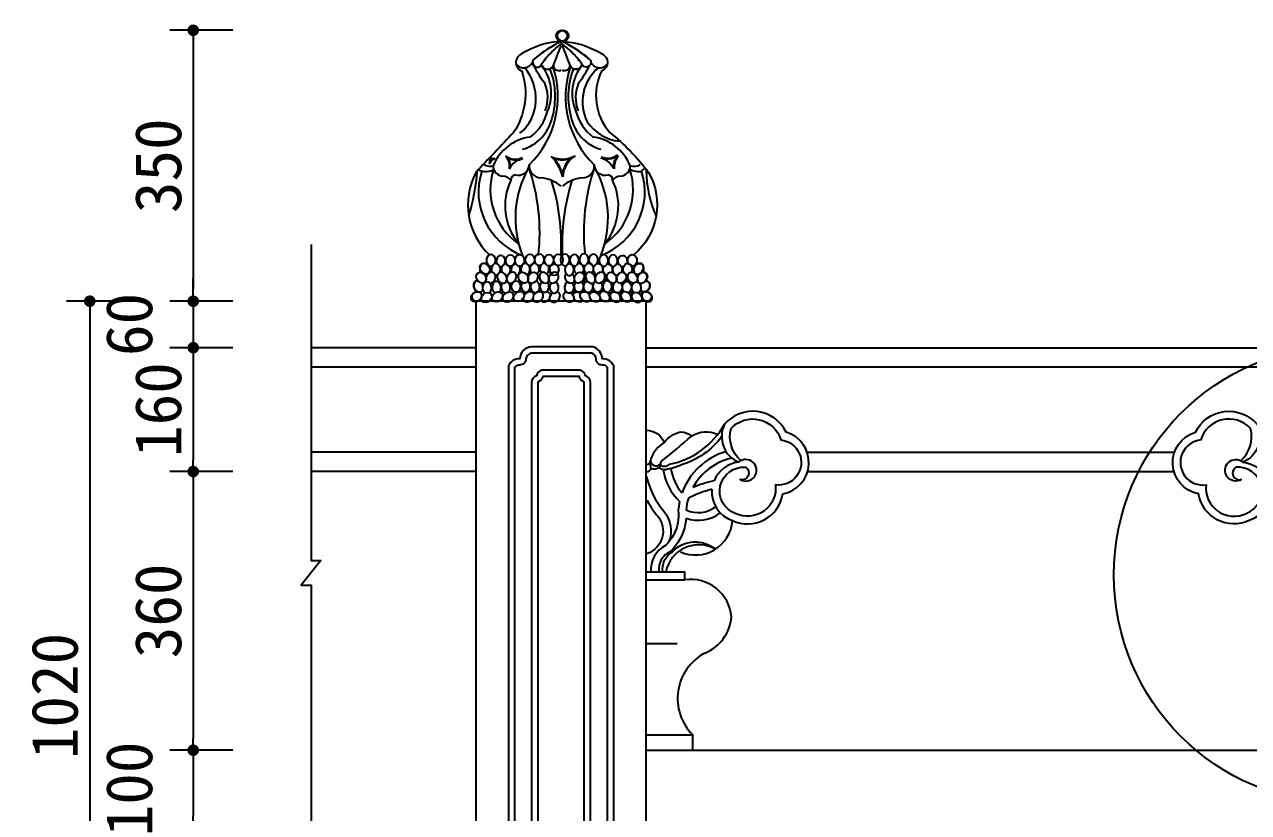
# Model space of a CAD drawing. Extents: x 77 to 5232, y 64 to 4750.
# Drawn here: x 77 to 1657, y 3676 to 4694 of the extents above; entities that cross this region are included whole.
import ezdxf

# ---------------------------------------------------------------- set-up
doc = ezdxf.new("R2010")
doc.units = 0
doc.header["$LTSCALE"] = 0.85
doc.header["$MEASUREMENT"] = 0
doc.header["$PDMODE"] = 3
doc.header["$PDSIZE"] = 15
doc.layers.get('0').update_dxf_attribs({"color": 3, "linetype": 'CONTINUOUS'})
doc.layers.get('DEFPOINTS').update_dxf_attribs({"linetype": 'CONTINUOUS'})
for name, color, linetype in [('3', 3, 'CONTINUOUS'), ('4', 4, 'CONTINUOUS'), ('7', 7, 'CONTINUOUS'), ('DIM', 3, 'CONTINUOUS')]:
    doc.layers.add(name, color=color, linetype=linetype)
doc.styles.add('HZ', font='')
doc.styles.get("Standard").update_dxf_attribs({"font": 'ISOCP'})
doc.styles.get('HZ').set_extended_font_data('仿宋_GB2312')
doc.dimstyles.new('ISO-25_WS', dxfattribs={"dimscale": 10, "dimtxt": 2.5, "dimasz": 2.5, "dimexe": 1.25, "dimexo": 0.625, "dimtad": 1, "dimdec": 4, "dimtxsty": 'STANDARD', "dimcen": 2.5, "dimazin": 3, "dimtfac": 1, "dimtdec": 4, "dimtmove": 0, "dimatfit": 3, "dimtolj": 1, "dimtzin": 0})

# ---------------------------------------------------------------- blocks, each defined once
blk = doc.blocks.new('_DOT')
at = {"color": 0, "linetype": 'BYBLOCK'}
blk.add_line((-0.5, 0), (-1, 0), dxfattribs=at)
at = {"color": 0, "linetype": 'BYBLOCK', "const_width": 0.5}
blk.add_lwpolyline([(-0.25, 0, 1), (0.25, 0, 1)], format="xyb", close=True, dxfattribs=at)
blk = doc.blocks.new('*D51')
at = {"color": 0, "linetype": 'BYBLOCK'}
for p, q in [((26013.1, -24054.5), (25909.5, -24054.5)), ((25939.5, -24069.5), (25939.5, -25059.5)), ((26013.1, -25074.5), (25909.5, -25074.5))]:
    blk.add_line(p, q, dxfattribs=at)
at = {"layer": 'DEFPOINTS', "color": 0, "linetype": 'BYBLOCK'}
for p in [(26043.1, -24054.5), (25939.5, -25074.5), (26043.1, -25074.5)]:
    blk.add_point(p, dxfattribs=at)
at = {"color": 0, "linetype": 'BYBLOCK', "xscale": 15, "yscale": 15, "zscale": 15}
for p, rotation in [((25939.5, -24054.5), 90), ((25939.5, -25074.5), 270)]:
    blk.add_blockref('_DOT', p, dxfattribs=dict(at, rotation=rotation))
at = {"color": 0, "linetype": 'BYBLOCK', "insert": (25894.5, -24564.5), "char_height": 60, "attachment_point": 5, "rotation": 90, "style": 'HZ'}
blk.add_mtext('\\A1;1020', dxfattribs=at)
blk = doc.blocks.new('*D22')
at = {"color": 0, "linetype": 'BYBLOCK'}
for p, q in [((26124.4, -24114.5), (26043.1, -24114.5)), ((26073.1, -24129.5), (26073.1, -24259.5)), ((26124.4, -24274.5), (26043.1, -24274.5))]:
    blk.add_line(p, q, dxfattribs=at)
at = {"layer": 'DEFPOINTS', "color": 0, "linetype": 'BYBLOCK'}
for p in [(26154.4, -24114.5), (26073.1, -24274.5), (26154.4, -24274.5)]:
    blk.add_point(p, dxfattribs=at)
at = {"color": 0, "linetype": 'BYBLOCK', "xscale": 15, "yscale": 15, "zscale": 15}
for p, rotation in [((26073.1, -24114.5), 90), ((26073.1, -24274.5), 270)]:
    blk.add_blockref('_DOT', p, dxfattribs=dict(at, rotation=rotation))
at = {"color": 0, "linetype": 'BYBLOCK', "insert": (26028.1, -24194.5), "char_height": 60, "attachment_point": 5, "rotation": 90, "style": 'HZ'}
blk.add_mtext('\\A1;160', dxfattribs=at)
blk = doc.blocks.new('*D23')
at = {"color": 0, "linetype": 'BYBLOCK'}
for p, q in [((26124.4, -24274.5), (26043.1, -24274.5)), ((26073.1, -24289.5), (26073.1, -24619.5)), ((26124.4, -24634.5), (26043.1, -24634.5))]:
    blk.add_line(p, q, dxfattribs=at)
at = {"layer": 'DEFPOINTS', "color": 0, "linetype": 'BYBLOCK'}
for p in [(26154.4, -24274.5), (26073.1, -24634.5), (26154.4, -24634.5)]:
    blk.add_point(p, dxfattribs=at)
at = {"color": 0, "linetype": 'BYBLOCK', "xscale": 15, "yscale": 15, "zscale": 15}
for p, rotation in [((26073.1, -24274.5), 90), ((26073.1, -24634.5), 270)]:
    blk.add_blockref('_DOT', p, dxfattribs=dict(at, rotation=rotation))
at = {"color": 0, "linetype": 'BYBLOCK', "insert": (26028.1, -24454.5), "char_height": 60, "attachment_point": 5, "rotation": 90, "style": 'HZ'}
blk.add_mtext('\\A1;360', dxfattribs=at)
blk = doc.blocks.new('*D19')
at = {"color": 0, "linetype": 'BYBLOCK'}
for p, q in [((26124.4, -24634.5), (26043.1, -24634.5)), ((26073.1, -24649.5), (26073.1, -24719.5)), ((26124.4, -24734.5), (26043.1, -24734.5))]:
    blk.add_line(p, q, dxfattribs=at)
at = {"layer": 'DEFPOINTS', "color": 0, "linetype": 'BYBLOCK'}
for p in [(26154.4, -24634.5), (26073.1, -24734.5), (26154.4, -24734.5)]:
    blk.add_point(p, dxfattribs=at)
at = {"color": 0, "linetype": 'BYBLOCK', "xscale": 15, "yscale": 15, "zscale": 15}
for p, rotation in [((26073.1, -24634.5), 90), ((26073.1, -24734.5), 270)]:
    blk.add_blockref('_DOT', p, dxfattribs=dict(at, rotation=rotation))
at = {"color": 0, "linetype": 'BYBLOCK', "insert": (25990.6, -24684.5), "char_height": 60, "attachment_point": 5, "rotation": 90, "style": 'HZ'}
blk.add_mtext('\\A1;100', dxfattribs=at)
blk = doc.blocks.new('*D17')
at = {"color": 0, "linetype": 'BYBLOCK'}
for p, q in [((26124.4, -23704.5), (26043.1, -23704.5)), ((26073.1, -23719.5), (26073.1, -24039.5)), ((26124.4, -24054.5), (26043.1, -24054.5))]:
    blk.add_line(p, q, dxfattribs=at)
at = {"layer": 'DEFPOINTS', "color": 0, "linetype": 'BYBLOCK'}
for p in [(26154.4, -23704.5), (26073.1, -24054.5), (26154.4, -24054.5)]:
    blk.add_point(p, dxfattribs=at)
at = {"color": 0, "linetype": 'BYBLOCK', "xscale": 15, "yscale": 15, "zscale": 15}
for p, rotation in [((26073.1, -23704.5), 90), ((26073.1, -24054.5), 270)]:
    blk.add_blockref('_DOT', p, dxfattribs=dict(at, rotation=rotation))
at = {"color": 0, "linetype": 'BYBLOCK', "insert": (26028.1, -23879.5), "char_height": 60, "attachment_point": 5, "rotation": 90, "style": 'HZ'}
blk.add_mtext('\\A1;350', dxfattribs=at)
blk = doc.blocks.new('*D18')
at = {"color": 0, "linetype": 'BYBLOCK'}
for p, q in [((26073.1, -24039.5), (26073.1, -24024.5)), ((26124.4, -24054.5), (26043.1, -24054.5)), ((26073.1, -24054.5), (26073.1, -24114.5)), ((26073.1, -24054.5), (26073.1, -24114.5)), ((26124.4, -24114.5), (26043.1, -24114.5)), ((26073.1, -24129.5), (26073.1, -24144.5))]:
    blk.add_line(p, q, dxfattribs=at)
at = {"layer": 'DEFPOINTS', "color": 0, "linetype": 'BYBLOCK'}
for p in [(26154.4, -24054.5), (26073.1, -24114.5), (26154.4, -24114.5)]:
    blk.add_point(p, dxfattribs=at)
at = {"color": 0, "linetype": 'BYBLOCK', "xscale": 15, "yscale": 15, "zscale": 15}
for p, rotation in [((26073.1, -24054.5), 270), ((26073.1, -24114.5), 90)]:
    blk.add_blockref('_DOT', p, dxfattribs=dict(at, rotation=rotation))
at = {"color": 0, "linetype": 'BYBLOCK', "insert": (25990.6, -24084.5), "char_height": 60, "attachment_point": 5, "rotation": 90, "style": 'HZ'}
blk.add_mtext('\\A1;60', dxfattribs=at)

msp = doc.modelspace()

# ---------------------------------------------------------------- hatches: boundary and pattern name
at = {"layer": '3'}
h = msp.add_hatch(dxfattribs=at)
h.set_pattern_fill('AR-SAND', color=256, scale=2, style=0)
h.set_pattern_definition([(142.5, (-9792.0254, 4714.7573), (0.1259867, 3.8536475), [0, -3.04, 0, -3.4, 0, -3.25]), (172.5, (-9792.0254, 4714.7573), (-3.5395534, 5.6442921), [0, -1.64, 0, -2.74, 0, -1.05]), (212.5, (-9789.5654, 4714.7573), (-6.2282837, 0.0113181), [0, -1, 0, -3.6, 0, -4.7]), (222.5, (-9789.5654, 4714.757), (-6.0122532, 1.755351), [0, -0.5, 0, -2.36, 0, -2.7])])
edge = h.paths.add_edge_path()
edge.add_ellipse((847.5, 4366.5), major_axis=(3.76, 6.48), ratio=0.779707, start_angle=211.6642, end_angle=328.9966)
edge.add_ellipse((855.5, 4377.5), major_axis=(0, 7.49), ratio=0.779707, start_angle=158.6107, end_angle=186.3508)
edge.add_ellipse((862.1, 4366.5), major_axis=(-3.76, 6.48), ratio=0.779707, start_angle=35.4902, end_angle=152.5188)
edge.add_ellipse((866.9, 4353.6), major_axis=(0, 7.49), ratio=0.779707, start_angle=39.9521, end_angle=147.9613)
edge.add_ellipse((867.5, 4341), major_axis=(5.73, -4.83), ratio=0.779707, start_angle=155.9973, end_angle=274.2006)
edge.add_line((864.1, 4336.2), (858.4, 4336.2))
edge.add_ellipse((853.6, 4341.9), major_axis=(5.73, -4.83), ratio=0.779707, start_angle=-11.8114, end_angle=99.7686)
edge.add_ellipse((854.6, 4354.2), major_axis=(0, 7.49), ratio=0.779707, start_angle=-162.3829, end_angle=141.5116)
edge.add_ellipse((853.6, 4341.9), major_axis=(5.73, -4.83), ratio=0.779707, start_angle=146.194, end_angle=286.2753)
edge.add_line((851.6, 4336.2), (844.9, 4336.2))
edge.add_ellipse((839.7, 4341.6), major_axis=(5.73, -4.83), ratio=0.779707, start_angle=-7.3913, end_angle=103.803)
edge.add_ellipse((842.5, 4354.5), major_axis=(0, 7.49), ratio=0.779707, start_angle=174.4794, end_angle=310.5213)
edge = h.paths.add_edge_path()
edge.add_ellipse((829.3, 4355.2), major_axis=(0, 7.49), ratio=0.779707, start_angle=170.6506, end_angle=316.2069)
edge.add_ellipse((835.2, 4366.6), major_axis=(-4.19, 6.21), ratio=0.779707, start_angle=121.9024, end_angle=169.4856)
edge.add_ellipse((842.5, 4354.5), major_axis=(0, 7.49), ratio=0.779707, start_angle=44.172, end_angle=151.3346)
edge.add_ellipse((839.7, 4341.6), major_axis=(5.73, -4.83), ratio=0.779707, start_angle=122.9024, end_angle=281.8553)
edge.add_line((837.2, 4336.2), (829.6, 4336.2))
edge.add_ellipse((825.8, 4342.4), major_axis=(5.73, -4.83), ratio=0.779707, start_angle=-23.1481, end_angle=101.4627)
edge = h.paths.add_edge_path()
edge.add_ellipse((819.9, 4366.6), major_axis=(4.19, 6.21), ratio=0.779707, start_angle=-125.9011, end_angle=18.4819)
edge.add_ellipse((817.4, 4377.5), major_axis=(0, 7.49), ratio=0.779707, start_angle=-121.7171, end_angle=-47.3114)
edge.add_ellipse((824.8, 4389), major_axis=(0, 7.49), ratio=0.779707, start_angle=148.517, end_angle=185.1764)
edge.add_ellipse((829.9, 4376.9), major_axis=(0, 7.49), ratio=0.779707, start_angle=52.4848, end_angle=170.6063)
edge.add_ellipse((835.2, 4366.6), major_axis=(-4.19, 6.21), ratio=0.779707, start_angle=37.7005, end_angle=101.5062)
edge.add_ellipse((829.3, 4355.2), major_axis=(0, 7.49), ratio=0.779707, start_angle=-20.3444, end_angle=150.3543)
edge.add_ellipse((825.8, 4342.4), major_axis=(5.73, -4.83), ratio=0.779707, start_angle=118.201, end_angle=211.7849)
edge.add_ellipse((813.3, 4341.9), major_axis=(5.73, -4.83), ratio=0.779707, start_angle=-292.236, end_angle=-156.0111)
edge.add_ellipse((801.1, 4341.9), major_axis=(5.73, -4.83), ratio=0.779707, start_angle=-289.525, end_angle=-179.2069)
edge.add_ellipse((791.9, 4341.9), major_axis=(5.73, -4.83), ratio=0.779707, start_angle=-266.3292, end_angle=-249.7236)
edge.add_ellipse((792.6, 4355.2), major_axis=(0, 7.49), ratio=0.779707, start_angle=187.8697, end_angle=323.1033)
edge.add_ellipse((793.1, 4366.5), major_axis=(3.76, 6.48), ratio=0.779707, start_angle=245.9698, end_angle=357.2873)
edge.add_ellipse((792.7, 4377.8), major_axis=(0, 7.49), ratio=0.779707, start_angle=-131.4977, end_angle=-45.4972)
edge.add_ellipse((799.2, 4389.9), major_axis=(0, 7.49), ratio=0.779707, start_angle=156.349, end_angle=196.983)
edge.add_ellipse((805.5, 4378), major_axis=(0, 7.49), ratio=0.779707, start_angle=51.4267, end_angle=148.9253)
edge.add_ellipse((807.6, 4366.5), major_axis=(-3.76, 6.48), ratio=0.779707, start_angle=19.1643, end_angle=102.4768)
edge.add_ellipse((804.6, 4354.8), major_axis=(0, 7.49), ratio=0.779707, start_angle=11.0391, end_angle=307.0262)
edge.add_ellipse((807.6, 4366.5), major_axis=(-3.76, 6.48), ratio=0.779707, start_angle=158.6451, end_angle=219.2619)
edge.add_ellipse((819.9, 4366.6), major_axis=(4.19, 6.21), ratio=0.779707, start_angle=145.9424, end_angle=157.9255)
edge.add_ellipse((817, 4355.5), major_axis=(0, 7.49), ratio=0.779707, start_angle=27.8479, end_angle=310.5199)
edge = h.paths.add_edge_path()
edge.add_ellipse((780.8, 4366.6), major_axis=(-4.19, 6.21), ratio=0.779707, start_angle=167.6584, end_angle=214.0576)
edge.add_ellipse((793.1, 4366.5), major_axis=(3.76, 6.48), ratio=0.779707, start_angle=140.7381, end_angle=171.018)
edge.add_ellipse((792.6, 4355.2), major_axis=(0, 7.49), ratio=0.779707, start_angle=44.2888, end_angle=153.5872)
edge.add_ellipse((791.9, 4341.9), major_axis=(5.73, -4.83), ratio=0.779707, start_angle=-221.0116, end_angle=-150.5477)
edge.add_ellipse((779.4, 4341.6), major_axis=(5.73, -4.83), ratio=0.779707, start_angle=67.5696, end_angle=101.3702)
edge.add_ellipse((780.1, 4354), major_axis=(0, 7.49), ratio=0.779707, start_angle=198.1024, end_angle=320.7978)
edge = h.paths.add_edge_path()
edge.add_ellipse((867.5, 4341), major_axis=(5.73, -4.83), ratio=0.779707, start_angle=53.1911, end_angle=108.1305)
edge.add_ellipse((866.9, 4353.6), major_axis=(0, 7.49), ratio=0.779707, start_angle=-155.7629, end_angle=-112.2151)
edge.add_ellipse((878, 4355.2), major_axis=(4.19, 6.21), ratio=0.779707, start_angle=-202.8793, end_angle=-143.6071)
edge.add_ellipse((880.5, 4341.9), major_axis=(5.73, -4.83), ratio=0.779707, start_angle=149.3679, end_angle=228.536)

# ---------------------------------------------------------------- linework, layer by layer
for p, q in [((879.6, 3976.2), (929.6, 3976.2)), ((879.6, 3893.9), (919.5, 3893.9)), ((879.6, 3776.2), (939.6, 3776.2))]:
    msp.add_line(p, q, dxfattribs=at)
for points in [[(733.5, 4648.1, 0.756522), (742.2, 4639.5, -0.089952), (771, 4669.4)], [(807.3, 4648.1, -0.756522), (798.7, 4639.5, 0.089952), (769.9, 4669.4)], [(743.9, 4641.9, 0.641468), (759, 4639.7)], [(797, 4641.9, -0.641468), (781.8, 4639.7)], [(684.7, 4520.6, 0.260275), (677.4, 4514, -0.189312), (679.7, 4521.6, 0.23579), (684.7, 4520.6)], [(838.8, 4507.2, -0.206367), (843.1, 4522.9, 0.865878), (841.8, 4524.4, -0.259695), (821.3, 4522.3)], [(704, 4507, 0.157836), (701.6, 4520.7, 0.211509), (720.4, 4520.5)], [(677.3, 4396.1, 0.434631), (674.8, 4383.9, 0.237307), (667, 4384.5, 0.319866), (665.7, 4373.6, 0.681166), (661.6, 4363.4, 0.65218), (661.9, 4348.4, 1.013061), (659.6, 4336.2)], [(863.5, 4396.1, -0.434631), (866, 4383.9, -0.237307), (873.9, 4384.5, -0.319866), (875.2, 4373.6, -0.681166), (879.3, 4363.4, -0.65218), (879, 4348.4, -1.172107), (879.6, 4336.2)], [(829.6, 3316.2), (829.6, 4250.6, 0.259438), (823.2, 4253.8, -0.420077), (814.8, 4261.5, 0.306598), (809.3, 4269.1), (731.5, 4269.1, 0.386329), (724.3, 4261.6, -0.420509), (715.9, 4253.8, 0.258682), (709.6, 4250.6), (709.6, 3316.2)], [(799.6, 3316.2), (799.6, 4231.3, 0.314505), (798.9, 4232.2, -0.289226), (793.4, 4238.7, 0.258471), (793, 4239.1), (746.1, 4239.1, 0.258471), (745.8, 4238.7, -0.289226), (740.2, 4232.2, 0.314505), (739.6, 4231.3), (739.6, 3316.2)], [(977, 4161.4, -0.160704), (925.2, 4124.8, -0.069942), (904.4, 4118.6, -0.255807), (896.7, 4121.2, -0.230516), (885.5, 4120.2, -0.278911), (879.6, 4115.4)], [(982.8, 4141.9, 0.240639), (925.8, 4088.7, 0.000194), (925.8, 4088.7)], [(990.4, 4133.5, 0.218894), (939.8, 4095.5)], [(934.1, 4081.8, 0.052852), (931, 4066.1)], [(922.6, 4077.5, 0.033844), (921, 4066.1, -0.072204), (920.3, 4050.1, -0.153448), (904.5, 4020.6, 0.306405), (885.7, 3986.7)], [(931.1, 4055.7, -0.028855), (930.1, 4048.2, -0.15835), (910.6, 4012.6, 0.32336), (895.7, 3987.6)], [(900.9, 3986.2, -0.296399), (913.8, 4013, -0.391838), (968.9, 4016, 0.510658), (905, 3986.7)]]:
    msp.add_lwpolyline(points, format="xyb", dxfattribs=at)
msp.add_lwpolyline([(771.4, 4501.8, 0.092388), (760.8, 4520.4, 0.147252), (781.5, 4520.4, 0.148923)], format="xyb", close=True, dxfattribs=at)
for points in [[(446.9, 4409.3), (446.9, 4022.7), (446.9, 4001.1), (459.6, 4001.1), (434.2, 3969.6), (446.9, 3969.6), (446.9, 3931.6), (446.9, 3239)], [(682.4, 4336.2), (676.7, 4336.2)], [(696, 4336.2), (689.3, 4336.2)], [(711.3, 4336.2), (703.7, 4336.2)], [(722.7, 4336.2), (715.8, 4336.2)], [(735, 4336.2), (729.6, 4336.2)], [(744.1, 4336.2), (741.8, 4336.2)], [(756.3, 4336.2), (751, 4336.2)], [(776.9, 4336.2), (764, 4336.2)], [(789.9, 4336.2), (784.6, 4336.2)], [(799, 4336.2), (796.7, 4336.2)], [(811.3, 4336.2), (805.9, 4336.2)], [(837.2, 4336.2), (818.1, 4336.2)], [(851.6, 4336.2), (844.9, 4336.2)], [(864.1, 4336.2), (858.4, 4336.2)]]:
    msp.add_lwpolyline(points, dxfattribs=at)
for centre, radius, start, end in [((839.6, 4524.4), 162.9, 115.1235, 130.6166), ((1047.7, 4541.5), 304.9, 155.8105, 161.1993), ((701.3, 4524.4), 162.9, 49.3834, 64.8765), ((493.1, 4541.5), 304.9, 18.8007, 24.1895), ((721.2, 4650.6), 12.8, 222.2758, 334.4325), ((673.4, 4597.9), 63.7, 357.2156, 38.7994), ((818.6, 4678), 92, 200.9957, 220.3427), ((663.4, 4600.7), 98.7, 343.8591, 20.8698), ((759, 4639.7), 5.400124791776761e-13, 351.1193, 154.1291), ((766.3, 4640.8), 6.61, 169.8774, 299.3972), ((774.6, 4640.8), 6.61, 240.6028, 10.1226), ((877.5, 4600.7), 98.7, 159.1302, 196.1409), ((781.8, 4639.7), 5.400124791776761e-13, 25.8709, 188.8807), ((722.2, 4678), 92, 319.6573, 335.9768), ((854.8, 4593.8), 57.5, 129.9926, 206.6221), ((819.7, 4650.6), 12.8, 205.5675, 317.7242), ((704.8, 4599.6), 47.6, 338.6844, 23.3644), ((836, 4599.6), 47.6, 156.6356, 201.3156), ((680.7, 4596.9), 56.4, 309.3522, 357.9215), ((704.6, 4585.2), 54.9, 286.3177, 347.3626), ((836.2, 4585.2), 54.9, 192.6374, 253.6823), ((851.2, 4599.9), 57.4, 213.7065, 263.4072), ((763.2, 4480.3), 85, 161.7627, 235.3192), ((842.6, 4443.9), 132, 150.1826, 201.6071), ((478.5, 4424.8), 263.5, 353.5521, 18.7455), ((1062.4, 4424.8), 263.5, 161.2545, 186.0134), ((698.3, 4443.9), 132, 338.3929, 29.8174), ((777.7, 4480.3), 85, 304.6808, 18.2373), ((1038.3, 4508.9), 158.9, 181.2021, 203.3589), ((406, 4522.6), 256.1, 342.6887, 355.837), ((750.3, 4477.1), 87.3, 161.882, 249.5409), ((774.9, 4459.6), 77.6, 154.762, 219.2712), ((493.5, 4409.6), 276.4, 357.0175, 17.3535), ((1047.4, 4409.6), 276.4, 162.6465, 182.9825), ((790.5, 4477.1), 87.3, 290.4591, 18.118), ((766, 4459.6), 77.6, 320.7288, 25.238), ((916.1, 4126.6), 31.3, 175.2998, 191.7818), ((903.6, 4122.2), 7.03, 144.7411, 187.614)]:
    msp.add_arc(centre, radius, start, end, dxfattribs=at)
for centre, major_axis, start_param, end_param in [((679.1, 4389), (0, 7.49), 4.118173, 9.666408), ((691.8, 4388), (0, 7.49), 4.159865, 8.293718), ((685.4, 4377.5), (0, 7.49), 3.03075, 8.404395), ((691.8, 4388), (0, 7.49), 2.951167, 3.436349), ((698.4, 4376.9), (0, 7.49), -0.150027, 2.057472), ((698.4, 4376.9), (0, 7.49), 3.128072, 5.325073), ((711, 4376.9), (0, 7.49), -0.090345, 2.048446), ((711, 4376.9), (0, 7.49), 3.305544, 5.367153), ((723.5, 4377.5), (0, 7.49), -0.247071, 2.124365), ((723.5, 4377.5), (0, 7.49), 3.477752, 5.411187), ((735.4, 4378), (0, 7.49), -0.296409, 2.373447), ((735.4, 4378), (0, 7.49), 3.683949, 5.38562), ((748.2, 4377.8), (0, 7.49), -0.158688, 2.295068), ((748.2, 4377.8), (0, 7.49), 3.701321, 5.291633), ((662.8, 4355.2), (-4.19, 6.21), -0.672858, 3.540913), ((678.7, 4366.5), (3.76, 6.48), 3.62123, 9.132776), ((780.8, 4366.6), (-4.19, 6.21), 0.195717, 5.00221), ((662.8, 4355.2), (-4.19, 6.21), 4.432807, 4.921898), ((674, 4353.6), (0, 7.49), 3.700773, 9.001761), ((686.3, 4354.2), (0, 7.49), 3.813342, 9.117301), ((698.3, 4354.5), (0, 7.49), 0.863567, 6.173344), ((723.9, 4355.5), (0, 7.49), 0.86359, 5.797148), ((727.6, 4341.9), (5.73, 4.83), 2.586841, 8.242072), ((736.2, 4354.8), (0, 7.49), 0.924567, 6.090517), ((739.8, 4341.9), (5.73, 4.83), 2.722907, 8.194757), ((748.2, 4355.2), (0, 7.49), 0.64397, 5.5102), ((749, 4341.9), (5.73, 4.83), 1.216907, 1.506729), ((749, 4341.9), (5.73, 4.83), -0.514039, 0.715787), ((761.5, 4341.6), (5.73, 4.83), 1.372349, 6.855187), ((760.7, 4354), (0, 7.49), 0.684207, 5.927924), ((749, 4341.9), (5.73, 4.83), 3.12775, 5.103874)]:
    msp.add_ellipse(centre, major_axis=major_axis, ratio=0.779707, start_param=start_param, end_param=end_param, dxfattribs=at)
for centre, major_axis in [((704.1, 4388.7), (0, 7.49)), ((716.1, 4389), (0, 7.49)), ((729.4, 4389.6), (0, 7.49)), ((741.7, 4389.9), (0, 7.49)), ((754, 4389.3), (0, 7.49)), ((766, 4389.6), (0, 7.49)), ((671.2, 4378.3), (-4.19, 6.21)), ((760.7, 4376.9), (0, 7.49)), ((666.4, 4366.6), (-4.19, 6.21)), ((720.9, 4366.6), (-4.19, 6.21)), ((733.2, 4366.5), (3.76, 6.48)), ((793.1, 4366.5), (3.76, 6.48)), ((835.2, 4366.6), (-4.19, 6.21)), ((847.5, 4366.5), (3.76, 6.48)), ((660.3, 4341.9), (-5.73, -4.83)), ((673.4, 4341), (-5.73, -4.83)), ((687.3, 4341.9), (-5.73, -4.83)), ((701.2, 4341.6), (-5.73, -4.83)), ((711.6, 4355.2), (0, 7.49)), ((715.1, 4342.4), (-5.73, -4.83))]:
    msp.add_ellipse(centre, major_axis=major_axis, ratio=0.779707, dxfattribs=at)
at = {"layer": '3', "extrusion": (0, 0, -1)}
for centre, major_axis in [((774.8, 4389.6), (0, 7.49)), ((786.9, 4389.3), (0, 7.49)), ((799.2, 4389.9), (0, 7.49)), ((811.5, 4389.6), (0, 7.49)), ((824.8, 4389), (0, 7.49)), ((836.8, 4388.7), (0, 7.49)), ((780.2, 4376.9), (0, 7.49)), ((869.7, 4378.3), (4.19, 6.21)), ((693.3, 4366.5), (-3.76, 6.48)), ((705.6, 4366.6), (4.19, 6.21)), ((747.8, 4366.5), (-3.76, 6.48)), ((760.1, 4366.6), (4.19, 6.21)), ((807.6, 4366.5), (-3.76, 6.48)), ((819.9, 4366.6), (4.19, 6.21)), ((874.4, 4366.6), (4.19, 6.21)), ((825.8, 4342.4), (5.73, -4.83)), ((829.3, 4355.2), (0, 7.49)), ((839.7, 4341.6), (5.73, -4.83)), ((853.6, 4341.9), (5.73, -4.83)), ((867.5, 4341), (5.73, -4.83)), ((880.5, 4341.9), (5.73, -4.83))]:
    msp.add_ellipse(centre, major_axis=major_axis, ratio=0.779707, dxfattribs=at)
for centre, major_axis, start_param, end_param in [((849.1, 4388), (0, 7.49), 4.159865, 8.293718), ((861.7, 4389), (0, 7.49), 4.118173, 9.666408), ((792.7, 4377.8), (0, 7.49), 3.701321, 5.291633), ((792.7, 4377.8), (0, 7.49), -0.158688, 2.295068), ((805.5, 4378), (0, 7.49), 3.683949, 5.38562), ((805.5, 4378), (0, 7.49), -0.296409, 2.373447), ((817.4, 4377.5), (0, 7.49), 3.477752, 5.411187), ((817.4, 4377.5), (0, 7.49), -0.247071, 2.124365), ((829.9, 4376.9), (0, 7.49), 3.305544, 5.367153), ((829.9, 4376.9), (0, 7.49), -0.090345, 2.048446), ((842.4, 4376.9), (0, 7.49), 3.128072, 5.325073), ((842.4, 4376.9), (0, 7.49), -0.150027, 2.057472), ((849.1, 4388), (0, 7.49), 2.951167, 3.436349), ((855.5, 4377.5), (0, 7.49), 3.03075, 8.404395), ((862.1, 4366.5), (-3.76, 6.48), 3.62123, 9.132776), ((878, 4355.2), (4.19, 6.21), -0.672858, 3.540913), ((779.4, 4341.6), (-5.73, 4.83), 1.372349, 6.855187), ((780.1, 4354), (0, 7.49), 0.684207, 5.927924), ((791.9, 4341.9), (-5.73, 4.83), -0.514039, 0.715787), ((792.6, 4355.2), (0, 7.49), 0.64397, 5.5102), ((791.9, 4341.9), (-5.73, 4.83), 1.216907, 1.506729), ((801.1, 4341.9), (-5.73, 4.83), 2.722907, 8.194757), ((804.6, 4354.8), (0, 7.49), 0.924567, 6.090517), ((813.3, 4341.9), (-5.73, 4.83), 2.586841, 8.242072), ((817, 4355.5), (0, 7.49), 0.86359, 5.797148), ((842.5, 4354.5), (0, 7.49), 0.863567, 6.173344), ((854.6, 4354.2), (0, 7.49), 3.813342, 9.117301), ((866.9, 4353.6), (0, 7.49), 3.700773, 9.001761), ((878, 4355.2), (4.19, 6.21), 4.432807, 4.921898), ((791.9, 4341.9), (-5.73, 4.83), 3.12775, 5.103874)]:
    msp.add_ellipse(centre, major_axis=major_axis, ratio=0.779707, start_param=start_param, end_param=end_param, dxfattribs=at)
at = {"layer": '4'}
msp.add_line((879.6, 3756.2), (2659.6, 3756.2), dxfattribs=at)
for points in [[(770.4, 4672, 0.123634), (719, 4656.1, 0.676207), (718.8, 4633.6, -0.231424), (708.4, 4554.2, 0.00222), (659.6, 4502.6, 0.33759), (677.3, 4396.1), (677.3, 4396.1)], [(770.4, 4672, -0.123634), (821.9, 4656.1, -0.676207), (822, 4633.6, 0.301976), (832.5, 4554.2, -0.064636), (882.6, 4502.6, -0.362177), (863.5, 4396.1), (863.5, 4396.1)]]:
    msp.add_lwpolyline(points, format="xyb", dxfattribs=at)
msp.add_lwpolyline([(879.6, 3316.2), (879.6, 4336.2), (873.2, 4336.2), (659.6, 4336.2), (659.6, 3316.2)], dxfattribs=at)
for centre in [(770.4, 4679.1), (772.2, 4679.1)]:
    msp.add_circle(centre, 7.14, dxfattribs=at)
at = {"layer": '7'}
for p, q in [((659.6, 4276.2), (446.9, 4276.2)), ((659.6, 4276.2), (446.9, 4276.2)), ((879.6, 4276.2), (1769.6, 4276.2)), ((659.6, 4251.2), (446.9, 4251.2)), ((659.6, 4251.2), (446.9, 4251.2)), ((2659.6, 4251.2), (879.6, 4251.2)), ((659.6, 4141.2), (446.9, 4141.2)), ((659.6, 4141.2), (446.9, 4141.2)), ((1087.3, 4141.2), (1561.8, 4141.2)), ((659.6, 4116.2), (446.9, 4116.2)), ((659.6, 4116.2), (446.9, 4116.2)), ((1088, 4116.2), (1561.1, 4116.2)), ((939.6, 3756.2), (939.6, 3776.2)), ((879.6, 3756.2), (939.6, 3756.2))]:
    msp.add_line(p, q, dxfattribs=at)
for points in [[(703, 4507.1, 0.206367), (698.5, 4523.6, 0.259695), (720, 4521.4)], [(720, 4521.4, 0.212706), (703, 4507.1)], [(771.8, 4497.1, 0.130018), (757.4, 4522.7, 0.22457), (787.2, 4523.8, 0.229219), (771.8, 4497.1)], [(837.8, 4507.1, -0.206367), (842.4, 4523.6, -0.259695), (820.9, 4521.4)], [(820.9, 4521.4, -0.212706), (837.8, 4507.1)], [(837.6, 3316.2), (837.6, 4252.6, 0.3109), (822.8, 4261.8, 0.33441), (810.5, 4277.1), (731.3, 4277.1, 0.392341), (716.3, 4261.8, 0.310123), (701.6, 4252.6), (701.6, 3316.2)], [(807.6, 3316.2), (807.6, 4231.4, 0.323931), (801.3, 4239.8, 0.343944), (793.7, 4247.1), (745.4, 4247.1, 0.343944), (737.8, 4239.8, 0.323931), (731.6, 4231.4), (731.6, 3316.2)], [(964.5, 4093.3, 0.348863), (990.9, 4052.8, 0.497673), (1056.1, 4087.3, 0.786819), (1060.3, 4167, 0.542913), (980.7, 4177.2, 0.43013), (999, 4128.3)], [(1684.6, 4093.3, -0.348863), (1658.2, 4052.8, -0.497673), (1593, 4087.3, -0.786819), (1588.8, 4167, -0.542913), (1668.4, 4177.2, -0.43013), (1650.1, 4128.3)], [(1001.8, 4130.1, -0.282144), (989.1, 4171.7, -0.584321), (1053.5, 4157, -1.017868), (1046.5, 4099, -0.593712), (994.6, 4062.1, -0.874538), (1008.1, 4121.7, -0.862163), (1001.1, 4105.8, 1.953655), (999, 4128.3, 0.277103), (967.2, 4104.2, 0.277103)], [(1647.3, 4130.1, 0.282144), (1660, 4171.7, 0.584321), (1595.7, 4157, 1.017868), (1602.6, 4099, 0.593712), (1654.5, 4062.1, 0.874538), (1641, 4121.7, 0.862163), (1648, 4105.8, -1.953655), (1650.1, 4128.3, -0.277103), (1682, 4104.2, -0.277103)], [(879.6, 4169.7, -0.3092), (902.8, 4153.7, -0.18625), (924.2, 4167.3, -0.185236), (938, 4162, -0.260355), (972.1, 4164.1)], [(879.6, 4105.6, 0.012264), (880.1, 4109.4, 0.11558), (902.3, 4064.8, -0.260399), (909, 4025.7)], [(879.6, 4075.3, 0.009831), (881.2, 4078.4, 0.050378), (894.5, 4058.5, -0.51494), (881.1, 4010.3)], [(881.1, 4010.3, -0.014585), (879.6, 4010.5, -0.014585)]]:
    msp.add_lwpolyline(points, format="xyb", dxfattribs=at)
msp.add_lwpolyline([(929.6, 3976.2), (929.6, 3976.2), (929.6, 3976.2), (929.6, 3986.2), (879.6, 3986.2)], dxfattribs=at)
for centre, radius, start, end in [((839.6, 4524.4), 162.9, 118.6529, 129.6931), ((701.3, 4524.4), 162.9, 50.3069, 61.3471), ((839.1, 4575), 116.4, 131.4792, 141.8288), ((701.7, 4575), 116.4, 38.1712, 48.5208), ((721.2, 4650.6), 12.8, 222.2758, 295.4688), ((643.1, 4600.3), 122.5, 314.1689, 18.7568), ((697.9, 4604.8), 59.1, 336.5284, 38.9609), ((752, 4644.3), 8.44, 231.2063, 296.2989), ((767.9, 4645.8), 11.8, 242.5321, 277.8948), ((772.9, 4645.8), 11.8, 262.1052, 297.4679), ((897.8, 4600.3), 122.5, 161.2432, 225.8311), ((843, 4604.8), 59.1, 141.0391, 203.4716), ((788.9, 4644.3), 8.44, 243.7011, 308.7937), ((819.7, 4650.6), 12.8, 244.5312, 317.7242), ((691.8, 4598), 62.6, 307.5259, 344.411), ((849.1, 4598), 62.6, 195.589, 232.4741), ((738.1, 4488), 60.9, 97.7185, 157.6248), ((802.7, 4488), 60.9, 22.3752, 82.2815), ((672.4, 4528), 24.1, 246.2259, 298.7505), ((678.5, 4525.7), 15.2, 234.1966, 288.2345), ((695.1, 4511.2), 13.3, 179.9888, 267.6947), ((714.5, 4512.9), 13.9, 254.4606, 358.4055), ((743.5, 4510.8), 15.1, 173.667, 270.9557), ((797.4, 4510.8), 15.1, 269.0443, 6.333), ((826.3, 4512.9), 13.9, 181.5945, 285.5394), ((845.7, 4511.2), 13.3, 272.3053, 0.0112), ((870, 4528), 24.1, 241.2495, 278.5297), ((863.9, 4525.7), 15.2, 251.7655, 301.4641), ((863.5, 4517.9), 17, 306.3529, 323.2014), ((693.9, 4484.2), 13.7, 38.1843, 87.3498), ((711.2, 4493), 6.51, 93.3302, 183.3276), ((737.1, 4443), 53.1, 52.2619, 82.7995), ((803.8, 4443), 53.1, 97.2005, 127.7381), ((829.7, 4493), 6.51, 356.6724, 86.6698), ((846.9, 4484.2), 13.7, 92.6502, 141.8157), ((703.9, 4386.7), 5.52, 262.5156, 340.9011), ((726.5, 4377.4), 8.91, 133.0179, 205.5769), ((790, 4385.6), 36.2, 186.0869, 202.9133), ((694.7, 4364.2), 4.84, 258.9441, 349.5115), ((722.2, 4366.8), 7.02, 209.3143, 294.522), ((749.6, 4367.8), 8.05, 156.2065, 284.2423), ((780.1, 4374.5), 5.02, 208.3055, 324.2079), ((710.6, 4354.4), 6.83, 278.0177, 6.0947), ((736.4, 4354.1), 6.71, 178.9528, 299.419), ((783.7, 4353.5), 9.47, 126.5755, 215.667), ((792.7, 4353.3), 5.66, 200.6459, 337.5013), ((809.1, 4366.3), 6.93, 216.2879, 286.7259), ((830.8, 4346.2), 12.1, 176.1551, 223.1109), ((762.5, 4339.8), 7.9, 127.607, 181.5964), ((889.6, 4227.8), 104.1, 281.1822, 330.9619), ((517.4, 4626.6), 626.7, 307.6154, 312.1515), ((924.8, 4117.9), 42, 121.5713, 159.5155), ((879.6, 4130.9), 5.64, 270, 356.7111), ((892.3, 4130.6), 7.11, 161.0969, 321.8545), ((902.6, 4126.3), 4.72, 125.0253, 209.2473), ((902.9, 4133.9), 10.9, 246.2661, 309.8035), ((971.9, 4128.8), 71.1, 188.2685, 226.1264), ((971.9, 4128.8), 61.1, 188.2943, 221.0458), ((998.7, 3956.7), 150.8, 102.0942, 112.9996), ((998.7, 3956.7), 140.8, 104.075, 117.3548), ((946.5, 4100.7), 37.5, 245.6883, 307.1392), ((946.5, 4100.7), 47.5, 251.0961, 307.1392), ((943.1, 4056.3), 47.9, 246.0952, 355.8379), ((937.1, 3924.2), 52.6, 4.7611, 98.264), ((935, 3932.5), 54.7, 291.7673, 355.8656), ((986.3, 3823.1), 66.2, 117.9353, 225.1209)]:
    msp.add_arc(centre, radius, start, end, dxfattribs=at)
at = {"layer": 'DIM'}
msp.add_circle((1778.6, 3982.8), 295.1, dxfattribs=at)

# ---------------------------------------------------------------- dimensions: what is measured, and where the dimension line sits
for base, p1, p2, text, picture, middle in [((294.6, 4336.2), (376, 4686.2), (376, 4336.2), '350', '*D17', (249.6, 4511.2)), ((294.6, 4276.2), (376, 4336.2), (376, 4276.2), '60', '*D18', (212.1, 4306.2))]:
    dim = msp.add_linear_dim(base=base, p1=p1, p2=p2, angle=90, text=text, dimstyle='ISO-25_WS', override={"dimscale": 30, "dimtxt": 2, "dimasz": 0.5, "dimexe": 1, "dimexo": 1, "dimgap": 0.5, "dimdec": 0, "dimtxsty": 'HZ', "dimblk1": 'DOT', "dimblk2": 'DOT', "dimsah": 1, "dimcen": 0, "dimtfac": 0.5}, dxfattribs=at)
    dim.commit()
    dim.dimension.update_dxf_attribs({"geometry": picture, "text_midpoint": middle, "insert": (-25778.5, 28390.7)})
for base, p1, p2, picture, middle in [((161.1, 3316.2), (264.6, 4336.2), (264.6, 3316.2), '*D51', (116.1, 3826.2)), ((294.6, 4116.2), (376, 4276.2), (376, 4116.2), '*D22', (249.6, 4196.2)), ((294.6, 3756.2), (376, 4116.2), (376, 3756.2), '*D23', (249.6, 3936.2)), ((294.6, 3656.2), (376, 3756.2), (376, 3656.2), '*D19', (212.1, 3706.2))]:
    dim = msp.add_linear_dim(base=base, p1=p1, p2=p2, angle=90, dimstyle='ISO-25_WS', override={"dimscale": 30, "dimtxt": 2, "dimasz": 0.5, "dimexe": 1, "dimexo": 1, "dimgap": 0.5, "dimdec": 0, "dimtxsty": 'HZ', "dimblk1": 'DOT', "dimblk2": 'DOT', "dimsah": 1, "dimcen": 0, "dimtfac": 0.5}, dxfattribs=at)
    dim.commit()
    dim.dimension.update_dxf_attribs({"geometry": picture, "text_midpoint": middle, "insert": (-25778.5, 28390.7)})

doc.saveas('drawing.dxf')
